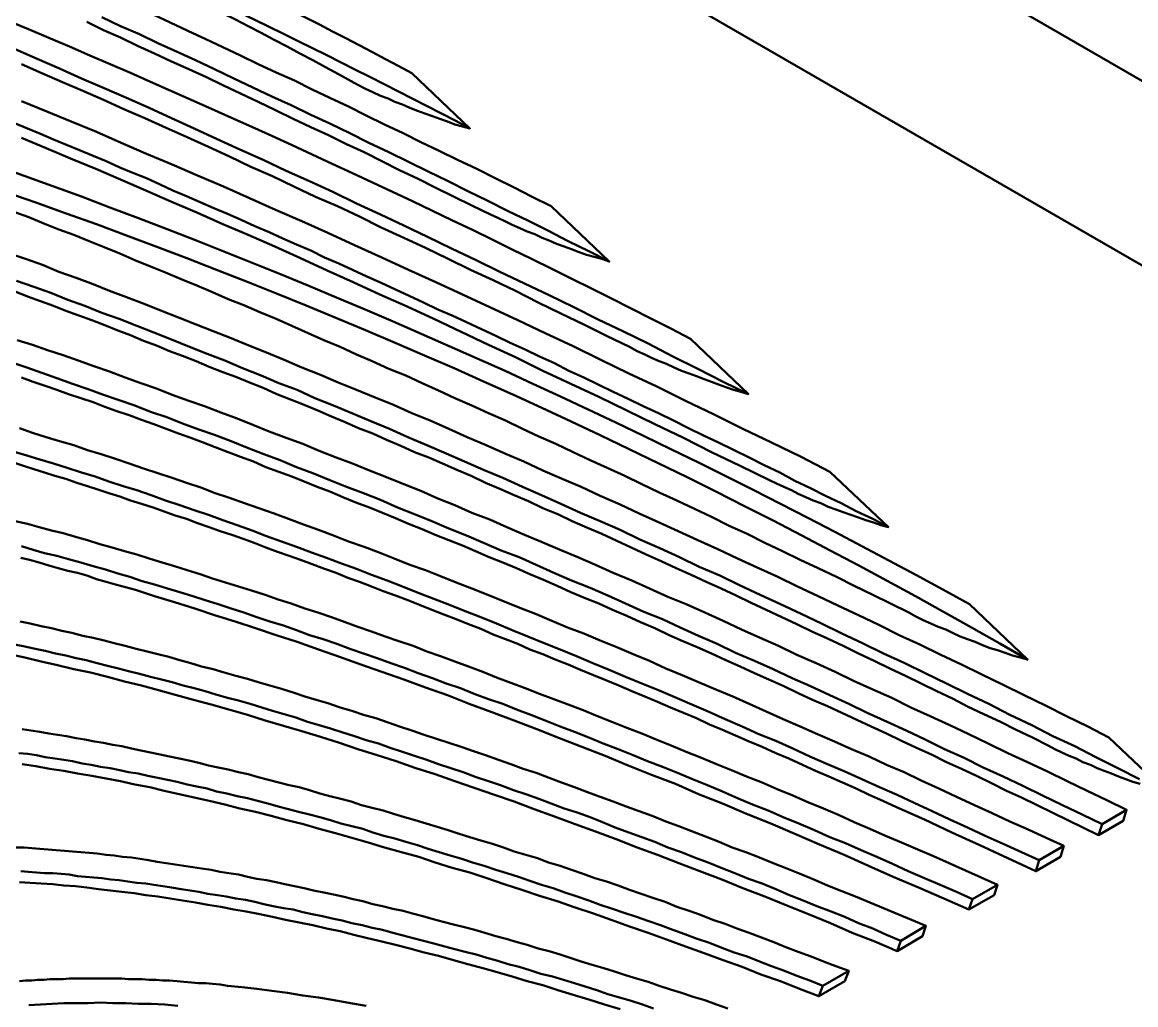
# Model space of a CAD drawing. Header units: inches. Extents: x 10737 to 13492, y 903 to 4091.
# Drawn here: x 13216.8 to 13314.5, y 3866.9 to 3953.1 of the extents above; entities that cross this region are included whole.
import ezdxf

# ---------------------------------------------------------------- set-up
doc = ezdxf.new("R2010")
doc.units = ezdxf.units.IN
doc.header["$MEASUREMENT"] = 0
doc.layers.add('PDF5_Geometry', color=7, linetype='Continuous')

# ---------------------------------------------------------------- blocks, each defined once
blk = doc.blocks.new('Base Mobio')
at = {"layer": 'PDF5_Geometry', "lineweight": 50}
for points in [[(13442.976, 3874.083), (13217.232, 4004.405)], [(13218.43, 3987.524), (13428.969, 3866.002)], [(13228.307, 3953.761), (13229.804, 3953.043), (13231.36, 3952.324), (13232.917, 3951.606), (13234.413, 3950.888), (13235.97, 3950.169), (13237.526, 3949.391), (13239.083, 3948.673), (13240.699, 3947.954), (13242.255, 3947.176), (13243.812, 3946.458), (13245.428, 3945.68), (13246.984, 3944.901), (13248.601, 3944.123), (13250.217, 3943.345), (13251.774, 3942.567), (13253.39, 3941.789), (13255.006, 3941.01), (13256.682, 3940.232), (13258.299, 3939.394), (13259.915, 3938.616), (13261.531, 3937.778), (13263.207, 3936.94), (13268.296, 3932.091), (13267.637, 3932.33), (13266.979, 3932.51), (13266.32, 3932.689), (13265.662, 3932.929), (13265.003, 3933.168), (13264.345, 3933.408), (13263.686, 3933.647), (13263.028, 3933.946), (13262.429, 3934.186), (13261.771, 3934.485), (13261.112, 3934.725), (13260.454, 3935.024), (13259.795, 3935.323), (13259.137, 3935.623), (13258.538, 3935.922), (13257.88, 3936.221), (13256.263, 3936.999), (13254.707, 3937.778), (13253.091, 3938.556), (13251.534, 3939.334), (13249.918, 3940.112), (13248.361, 3940.891), (13246.805, 3941.669), (13245.248, 3942.387), (13243.692, 3943.165), (13242.136, 3943.884), (13240.579, 3944.602), (13239.023, 3945.38), (13237.526, 3946.099), (13235.97, 3946.817), (13234.473, 3947.535), (13232.977, 3948.254), (13231.42, 3948.972), (13229.923, 3949.631), (13228.427, 3950.349), (13226.93, 3951.007), (13225.434, 3951.726), (13223.937, 3952.384), (13222.5, 3953.103)], [(13223.817, 3953.522), (13225.434, 3952.743), (13227.11, 3952.025), (13228.726, 3951.247), (13230.402, 3950.469), (13232.019, 3949.75), (13233.695, 3948.972), (13235.371, 3948.134), (13237.047, 3947.356), (13238.723, 3946.578), (13240.4, 3945.799), (13242.136, 3944.961), (13243.812, 3944.183), (13245.548, 3943.345), (13247.224, 3942.507), (13248.96, 3941.669), (13250.696, 3940.831), (13252.432, 3939.993), (13254.168, 3939.155), (13255.904, 3938.257), (13257.64, 3937.419), (13259.436, 3936.521), (13261.172, 3935.682), (13262.968, 3934.785), (13264.704, 3933.887), (13266.5, 3932.989), (13268.296, 3932.091)], [(13216.215, 3950.708), (13218.13, 3949.87), (13220.106, 3949.032), (13222.022, 3948.134), (13223.997, 3947.296), (13225.973, 3946.458), (13227.948, 3945.56), (13229.923, 3944.662), (13231.899, 3943.764), (13233.874, 3942.866), (13235.91, 3941.908), (13237.945, 3941.01), (13239.98, 3940.052), (13242.016, 3939.155), (13244.051, 3938.197), (13246.146, 3937.179), (13248.242, 3936.221), (13250.277, 3935.263), (13252.372, 3934.246), (13254.467, 3933.228), (13256.622, 3932.21), (13258.718, 3931.193), (13260.873, 3930.175), (13263.028, 3929.157), (13265.183, 3928.08), (13267.338, 3927.002), (13269.493, 3925.985), (13271.708, 3924.907), (13273.863, 3923.77), (13276.078, 3922.692), (13278.293, 3921.555), (13280.508, 3920.477)], [(13216.754, 3946.159), (13218.969, 3945.261), (13221.124, 3944.363), (13223.339, 3943.465), (13225.494, 3942.507), (13227.709, 3941.549), (13229.983, 3940.591), (13232.198, 3939.633), (13234.473, 3938.676), (13236.748, 3937.658), (13239.023, 3936.64), (13241.357, 3935.623), (13243.632, 3934.605), (13245.967, 3933.527), (13248.361, 3932.45), (13250.696, 3931.372), (13253.091, 3930.295), (13255.425, 3929.217), (13257.82, 3928.08), (13260.274, 3926.942), (13262.669, 3925.805), (13265.123, 3924.668), (13267.577, 3923.47), (13270.032, 3922.273), (13272.486, 3921.136), (13275, 3919.879), (13277.515, 3918.681), (13280.029, 3917.424), (13282.543, 3916.227), (13285.117, 3914.97), (13287.632, 3913.653), (13292.78, 3908.804), (13292.121, 3908.984), (13291.463, 3909.223), (13290.804, 3909.403), (13290.146, 3909.642), (13289.487, 3909.881), (13288.829, 3910.121), (13288.17, 3910.36), (13287.512, 3910.6), (13286.853, 3910.899), (13286.195, 3911.139), (13285.536, 3911.438), (13284.878, 3911.737), (13284.279, 3912.037), (13283.621, 3912.336), (13282.962, 3912.635), (13282.364, 3912.934), (13279.789, 3914.192), (13277.275, 3915.389), (13274.821, 3916.646), (13272.307, 3917.843), (13269.852, 3919.041), (13267.398, 3920.238), (13264.943, 3921.375), (13262.489, 3922.513), (13260.095, 3923.71), (13257.7, 3924.787), (13255.305, 3925.925), (13252.911, 3927.062), (13250.576, 3928.14), (13248.182, 3929.217), (13245.847, 3930.295), (13243.572, 3931.312), (13241.238, 3932.39), (13238.963, 3933.408), (13236.628, 3934.425), (13234.413, 3935.383), (13232.138, 3936.401), (13229.864, 3937.359), (13227.649, 3938.316), (13225.434, 3939.274), (13223.279, 3940.232), (13221.064, 3941.13), (13218.909, 3942.028), (13216.754, 3942.926)], [(13216.095, 3944.243), (13217.292, 3943.764), (13218.43, 3943.285), (13219.567, 3942.806), (13220.705, 3942.327), (13221.842, 3941.848), (13223.039, 3941.369), (13224.177, 3940.891), (13225.374, 3940.352), (13226.511, 3939.873), (13227.709, 3939.394), (13228.906, 3938.855), (13230.043, 3938.316), (13231.24, 3937.838), (13232.438, 3937.299), (13233.635, 3936.76), (13234.832, 3936.281), (13236.03, 3935.742), (13237.227, 3935.204), (13238.484, 3934.665), (13239.681, 3934.126), (13240.878, 3933.587), (13242.136, 3933.049), (13243.333, 3932.45), (13244.59, 3931.911), (13245.787, 3931.372), (13247.044, 3930.774), (13248.301, 3930.235), (13249.559, 3929.636), (13250.756, 3929.098), (13252.013, 3928.499), (13253.27, 3927.9), (13254.527, 3927.362), (13255.784, 3926.763), (13257.101, 3926.164), (13258.358, 3925.566), (13259.616, 3924.967), (13260.933, 3924.368), (13262.19, 3923.77), (13263.507, 3923.171), (13264.764, 3922.513), (13266.081, 3921.914), (13267.338, 3921.315), (13268.655, 3920.657), (13269.972, 3920.058), (13271.289, 3919.4), (13272.606, 3918.801), (13273.923, 3918.143), (13275.24, 3917.484), (13276.557, 3916.826), (13277.874, 3916.227), (13279.251, 3915.568), (13280.568, 3914.91), (13281.885, 3914.251), (13283.262, 3913.593), (13284.579, 3912.875), (13285.955, 3912.216), (13287.272, 3911.558), (13288.649, 3910.899), (13290.026, 3910.181), (13291.403, 3909.522), (13292.78, 3908.804)], [(13215.676, 3932.809), (13217.113, 3932.33), (13218.609, 3931.791), (13220.046, 3931.193), (13221.543, 3930.654), (13223.039, 3930.115), (13224.476, 3929.517), (13225.973, 3928.978), (13227.529, 3928.379), (13229.026, 3927.781), (13230.522, 3927.182), (13232.079, 3926.583), (13233.575, 3925.985), (13235.132, 3925.386), (13236.688, 3924.728), (13238.244, 3924.129), (13239.801, 3923.47), (13241.357, 3922.812), (13242.974, 3922.153), (13244.53, 3921.495), (13246.146, 3920.836), (13247.763, 3920.178), (13249.379, 3919.519), (13250.995, 3918.801), (13252.612, 3918.143), (13254.228, 3917.424), (13255.844, 3916.706), (13257.52, 3915.988), (13259.137, 3915.269), (13260.813, 3914.551), (13262.489, 3913.773), (13264.165, 3913.054), (13265.841, 3912.336), (13267.518, 3911.558), (13269.254, 3910.779), (13270.93, 3910.001), (13272.666, 3909.223), (13274.342, 3908.445), (13276.078, 3907.667), (13277.814, 3906.888), (13279.55, 3906.05), (13281.286, 3905.272), (13283.082, 3904.434), (13284.818, 3903.596), (13286.614, 3902.758), (13288.35, 3901.92), (13290.146, 3901.082), (13291.942, 3900.243), (13293.738, 3899.346), (13295.534, 3898.507), (13297.389, 3897.61), (13299.185, 3896.771), (13300.981, 3895.873), (13302.837, 3894.976), (13304.693, 3894.078), (13306.548, 3893.18), (13308.404, 3892.222), (13310.26, 3891.324), (13312.116, 3890.366), (13316.905, 3885.816)], [(13314.869, 3886.295), (13314.211, 3886.475), (13313.612, 3886.714), (13312.954, 3886.954), (13312.355, 3887.193), (13311.697, 3887.433), (13311.098, 3887.672), (13310.499, 3887.972), (13309.841, 3888.211), (13309.242, 3888.51), (13308.644, 3888.75), (13307.985, 3889.049), (13307.386, 3889.348), (13306.788, 3889.648), (13305.411, 3890.366), (13303.974, 3891.025), (13302.597, 3891.743), (13301.161, 3892.401), (13299.784, 3893.06), (13298.407, 3893.778), (13297.03, 3894.437), (13295.653, 3895.095), (13294.276, 3895.754), (13292.9, 3896.412), (13291.523, 3897.071), (13290.146, 3897.729), (13288.829, 3898.388), (13287.452, 3899.046), (13286.075, 3899.645), (13284.758, 3900.303), (13283.441, 3900.902), (13282.064, 3901.56), (13280.747, 3902.159), (13279.43, 3902.818), (13278.113, 3903.416), (13276.796, 3904.015), (13275.479, 3904.614), (13274.162, 3905.212), (13272.845, 3905.811), (13271.528, 3906.409), (13270.211, 3907.008), (13268.954, 3907.607), (13267.637, 3908.205), (13266.38, 3908.744), (13265.063, 3909.343), (13263.806, 3909.941), (13262.489, 3910.48), (13261.232, 3911.079), (13259.975, 3911.617), (13258.718, 3912.156), (13257.461, 3912.695), (13256.203, 3913.294), (13254.946, 3913.832), (13253.689, 3914.371), (13252.492, 3914.91), (13251.235, 3915.389), (13250.038, 3915.928), (13248.78, 3916.466), (13247.583, 3917.005), (13246.326, 3917.484), (13245.129, 3918.023), (13243.931, 3918.502), (13242.734, 3919.041), (13241.537, 3919.519), (13240.34, 3919.998), (13239.142, 3920.477), (13237.945, 3921.016), (13236.748, 3921.495), (13235.551, 3921.974), (13234.413, 3922.393), (13233.216, 3922.872), (13232.079, 3923.351), (13230.881, 3923.83), (13229.744, 3924.249), (13228.606, 3924.728), (13227.469, 3925.147), (13226.332, 3925.625), (13225.194, 3926.045), (13224.057, 3926.523), (13222.919, 3926.942), (13221.782, 3927.362), (13220.645, 3927.781), (13219.567, 3928.2), (13218.43, 3928.619), (13217.292, 3929.038), (13216.215, 3929.457)], [(13216.335, 3930.415), (13217.831, 3929.876), (13219.328, 3929.337), (13220.824, 3928.738), (13222.321, 3928.2), (13223.817, 3927.601), (13225.314, 3927.062), (13226.87, 3926.464), (13228.367, 3925.865), (13229.923, 3925.266), (13231.48, 3924.608), (13233.036, 3924.009), (13234.593, 3923.411), (13236.149, 3922.752), (13237.766, 3922.094), (13239.322, 3921.435), (13240.938, 3920.836), (13242.495, 3920.118), (13244.111, 3919.46), (13245.727, 3918.801), (13247.404, 3918.083), (13249.02, 3917.424), (13250.636, 3916.706), (13252.312, 3915.988), (13253.988, 3915.269), (13255.605, 3914.551), (13257.281, 3913.832), (13258.957, 3913.114), (13260.693, 3912.336), (13262.369, 3911.617), (13264.045, 3910.839), (13265.782, 3910.061), (13267.518, 3909.343), (13269.254, 3908.564), (13270.99, 3907.726), (13272.726, 3906.948), (13274.462, 3906.17), (13276.198, 3905.332), (13277.994, 3904.554), (13279.73, 3903.716), (13281.526, 3902.877), (13283.321, 3902.039), (13285.117, 3901.201), (13286.913, 3900.363), (13288.709, 3899.465), (13290.505, 3898.627), (13292.361, 3897.729), (13294.217, 3896.891), (13296.012, 3895.993), (13297.868, 3895.095), (13299.724, 3894.197), (13301.58, 3893.299), (13303.435, 3892.342), (13305.351, 3891.444), (13307.207, 3890.486), (13309.122, 3889.588), (13310.978, 3888.63), (13312.894, 3887.672), (13314.809, 3886.714)], [(13313.672, 3884.021), (13311.936, 3884.859), (13310.2, 3885.697), (13308.464, 3886.535), (13306.728, 3887.373), (13304.992, 3888.211), (13303.256, 3888.989), (13301.52, 3889.827), (13299.844, 3890.665), (13298.167, 3891.444), (13296.431, 3892.222), (13294.755, 3893), (13293.079, 3893.838), (13291.403, 3894.556), (13289.727, 3895.335), (13288.11, 3896.113), (13286.434, 3896.891), (13284.758, 3897.61), (13283.142, 3898.388), (13281.526, 3899.106), (13279.909, 3899.824), (13278.293, 3900.603), (13276.677, 3901.321), (13275.06, 3902.039), (13273.444, 3902.698), (13271.828, 3903.416), (13270.271, 3904.135), (13268.655, 3904.793), (13267.099, 3905.511), (13265.542, 3906.17), (13263.986, 3906.828), (13262.429, 3907.487), (13260.873, 3908.145), (13259.316, 3908.804), (13257.82, 3909.462), (13256.263, 3910.061), (13254.767, 3910.72), (13253.27, 3911.318), (13251.774, 3911.977), (13250.277, 3912.575), (13248.78, 3913.174), (13247.284, 3913.773), (13245.787, 3914.371), (13244.351, 3914.91), (13242.854, 3915.509), (13241.417, 3916.107), (13239.98, 3916.646), (13238.484, 3917.185), (13237.047, 3917.783), (13235.67, 3918.322), (13234.234, 3918.861), (13232.797, 3919.4), (13231.42, 3919.879), (13229.983, 3920.417), (13228.606, 3920.956), (13227.23, 3921.435), (13225.853, 3921.914), (13224.476, 3922.453), (13223.099, 3922.932), (13221.722, 3923.411), (13220.405, 3923.889), (13219.028, 3924.308), (13217.711, 3924.787), (13216.394, 3925.206)], [(13215.915, 3923.231), (13217.232, 3922.812), (13218.549, 3922.333), (13219.866, 3921.854), (13221.243, 3921.375), (13222.62, 3920.896), (13223.937, 3920.417), (13225.314, 3919.938), (13226.691, 3919.46), (13228.068, 3918.921), (13229.504, 3918.442), (13230.881, 3917.903), (13232.318, 3917.364), (13233.695, 3916.885), (13235.132, 3916.347), (13236.568, 3915.748), (13238.005, 3915.209), (13239.442, 3914.671), (13240.878, 3914.072), (13242.315, 3913.533), (13243.812, 3912.934), (13245.248, 3912.336), (13246.745, 3911.797), (13248.242, 3911.198), (13249.738, 3910.54), (13251.235, 3909.941), (13252.731, 3909.343), (13254.228, 3908.684), (13255.784, 3908.086), (13257.281, 3907.427), (13258.837, 3906.769), (13260.394, 3906.17), (13261.89, 3905.511), (13263.447, 3904.793), (13265.003, 3904.135), (13266.62, 3903.476), (13268.176, 3902.818), (13269.732, 3902.099), (13271.349, 3901.381), (13272.965, 3900.722), (13274.522, 3900.004), (13276.138, 3899.286), (13277.754, 3898.567), (13279.37, 3897.789), (13281.047, 3897.071), (13282.663, 3896.352), (13284.339, 3895.574), (13285.955, 3894.856), (13287.632, 3894.078), (13289.308, 3893.299), (13290.924, 3892.521), (13292.66, 3891.743), (13294.336, 3890.965), (13296.012, 3890.186), (13297.689, 3889.348), (13299.425, 3888.57), (13301.101, 3887.732), (13302.837, 3886.954), (13304.573, 3886.116), (13306.309, 3885.278), (13308.045, 3884.44), (13309.781, 3883.602), (13311.517, 3882.763)], [(13311.218, 3881.806), (13309.841, 3882.464), (13308.524, 3883.123), (13307.147, 3883.781), (13305.83, 3884.44), (13304.453, 3885.098), (13303.136, 3885.697), (13301.819, 3886.355), (13300.502, 3887.014), (13299.185, 3887.612), (13297.868, 3888.211), (13296.551, 3888.869), (13295.234, 3889.468), (13293.917, 3890.067), (13292.6, 3890.725), (13291.283, 3891.324), (13290.026, 3891.923), (13288.709, 3892.521), (13287.452, 3893.12), (13286.135, 3893.659), (13284.878, 3894.257), (13283.621, 3894.856), (13282.304, 3895.454), (13281.047, 3895.993), (13279.789, 3896.592), (13278.532, 3897.131), (13277.275, 3897.729), (13276.018, 3898.268), (13274.761, 3898.807), (13273.564, 3899.346), (13272.307, 3899.944), (13271.049, 3900.483), (13269.852, 3901.022), (13268.595, 3901.56), (13267.398, 3902.099), (13266.201, 3902.578), (13264.943, 3903.117), (13263.746, 3903.656), (13262.549, 3904.194), (13261.352, 3904.673), (13260.154, 3905.212), (13258.957, 3905.691), (13257.76, 3906.17), (13256.563, 3906.709), (13255.425, 3907.188), (13254.228, 3907.667), (13253.031, 3908.145), (13251.893, 3908.624), (13250.696, 3909.103), (13249.559, 3909.582), (13248.421, 3910.061), (13247.284, 3910.54), (13246.087, 3910.959), (13244.949, 3911.438), (13243.812, 3911.917), (13242.674, 3912.336), (13241.537, 3912.815), (13240.459, 3913.234), (13239.322, 3913.653), (13238.185, 3914.072), (13237.107, 3914.551), (13235.97, 3914.97), (13234.892, 3915.389), (13233.755, 3915.808), (13232.677, 3916.227), (13231.6, 3916.646), (13230.522, 3917.005), (13229.445, 3917.424), (13228.367, 3917.843), (13227.29, 3918.202), (13226.212, 3918.621), (13225.134, 3918.981), (13224.057, 3919.34), (13223.039, 3919.759), (13221.962, 3920.118), (13220.884, 3920.477), (13219.866, 3920.836), (13218.849, 3921.196), (13217.771, 3921.555), (13216.754, 3921.914)], [(13308.165, 3880.848), (13306.608, 3881.566), (13305.052, 3882.285), (13303.435, 3883.003), (13301.879, 3883.721), (13300.323, 3884.44), (13298.766, 3885.158), (13297.21, 3885.876), (13295.653, 3886.595), (13294.157, 3887.313), (13292.6, 3887.972), (13291.104, 3888.69), (13289.547, 3889.348), (13288.051, 3890.007), (13286.554, 3890.665), (13285.057, 3891.324), (13283.561, 3891.982), (13282.064, 3892.641), (13280.568, 3893.299), (13279.131, 3893.958), (13277.634, 3894.556), (13276.138, 3895.215), (13274.701, 3895.814), (13273.264, 3896.412), (13271.828, 3897.071), (13270.391, 3897.669), (13268.954, 3898.268), (13267.518, 3898.867), (13266.081, 3899.465), (13264.644, 3900.004), (13263.267, 3900.603), (13261.831, 3901.201), (13260.454, 3901.74), (13259.077, 3902.279), (13257.64, 3902.877), (13256.263, 3903.416), (13254.886, 3903.955), (13253.51, 3904.494), (13252.193, 3905.033), (13250.816, 3905.511), (13249.439, 3906.05), (13248.122, 3906.589), (13246.805, 3907.068), (13245.428, 3907.547), (13244.111, 3908.086), (13242.794, 3908.564), (13241.477, 3909.043), (13240.16, 3909.522), (13238.903, 3910.001), (13237.586, 3910.48), (13236.329, 3910.899), (13235.012, 3911.378), (13233.755, 3911.797), (13232.498, 3912.276), (13231.24, 3912.695), (13229.983, 3913.114), (13228.726, 3913.533), (13227.469, 3913.952), (13226.212, 3914.371), (13225.015, 3914.79), (13223.758, 3915.209), (13222.56, 3915.568), (13221.363, 3915.988), (13220.106, 3916.347), (13218.909, 3916.706), (13217.711, 3917.065), (13216.574, 3917.484)], [(13216.035, 3915.449), (13217.232, 3915.09), (13218.37, 3914.73), (13219.567, 3914.371), (13220.764, 3914.012), (13222.022, 3913.593), (13223.219, 3913.234), (13224.416, 3912.815), (13225.673, 3912.396), (13226.87, 3912.037), (13228.128, 3911.617), (13229.385, 3911.139), (13230.642, 3910.72), (13231.899, 3910.301), (13233.156, 3909.881), (13234.413, 3909.403), (13235.67, 3908.984), (13236.987, 3908.505), (13238.244, 3908.026), (13239.561, 3907.547), (13240.878, 3907.068), (13242.195, 3906.589), (13243.512, 3906.11), (13244.829, 3905.631), (13246.146, 3905.152), (13247.463, 3904.614), (13248.84, 3904.135), (13250.157, 3903.596), (13251.534, 3903.057), (13252.911, 3902.518), (13254.288, 3901.98), (13255.665, 3901.441), (13257.041, 3900.902), (13258.418, 3900.363), (13259.795, 3899.765), (13261.172, 3899.226), (13262.609, 3898.627), (13263.986, 3898.088), (13265.422, 3897.49), (13266.859, 3896.891), (13268.296, 3896.293), (13269.732, 3895.694), (13271.169, 3895.095), (13272.606, 3894.497), (13274.043, 3893.898), (13275.539, 3893.24), (13276.976, 3892.641), (13278.473, 3891.982), (13279.969, 3891.324), (13281.406, 3890.665), (13282.902, 3890.067), (13284.399, 3889.408), (13285.896, 3888.69), (13287.452, 3888.031), (13288.949, 3887.373), (13290.445, 3886.714), (13292.002, 3885.996), (13293.558, 3885.338), (13295.055, 3884.619), (13296.611, 3883.901), (13298.167, 3883.182), (13299.724, 3882.464), (13301.28, 3881.746), (13302.837, 3881.027), (13304.453, 3880.309), (13306.01, 3879.591)], [(13305.71, 3878.633), (13303.256, 3879.77), (13300.801, 3880.908), (13298.347, 3882.045), (13295.953, 3883.182), (13293.498, 3884.26), (13292.301, 3884.799), (13291.104, 3885.338), (13289.966, 3885.876), (13288.769, 3886.415), (13287.572, 3886.954), (13286.374, 3887.433), (13285.237, 3887.972), (13284.04, 3888.51), (13282.902, 3888.989), (13281.705, 3889.528), (13280.568, 3890.007), (13279.37, 3890.546), (13278.233, 3891.025), (13277.096, 3891.503), (13275.958, 3892.042), (13274.821, 3892.521), (13273.683, 3893), (13272.546, 3893.479), (13271.409, 3893.958), (13270.271, 3894.437), (13269.134, 3894.916), (13267.996, 3895.395), (13266.919, 3895.814), (13265.782, 3896.293), (13264.704, 3896.771), (13263.567, 3897.19), (13262.489, 3897.669), (13261.352, 3898.088), (13260.274, 3898.567), (13259.197, 3898.986), (13258.119, 3899.405), (13257.041, 3899.884), (13255.964, 3900.303), (13254.886, 3900.722), (13253.809, 3901.141), (13252.731, 3901.56), (13251.654, 3901.98), (13250.636, 3902.399), (13249.559, 3902.818), (13248.481, 3903.177), (13247.463, 3903.596), (13246.386, 3904.015), (13245.368, 3904.374), (13244.351, 3904.793), (13243.333, 3905.152), (13242.255, 3905.571), (13241.238, 3905.93), (13240.22, 3906.29), (13239.202, 3906.649), (13238.185, 3907.008), (13237.167, 3907.427), (13236.209, 3907.786), (13235.191, 3908.145), (13234.174, 3908.445), (13233.216, 3908.804), (13232.198, 3909.163), (13231.24, 3909.522), (13230.223, 3909.822), (13229.265, 3910.181), (13228.307, 3910.54), (13227.29, 3910.839), (13226.332, 3911.139), (13225.374, 3911.498), (13224.416, 3911.797), (13223.458, 3912.096), (13222.56, 3912.396), (13221.602, 3912.695), (13220.645, 3913.054), (13219.687, 3913.294), (13218.789, 3913.593), (13217.831, 3913.892), (13216.933, 3914.192), (13215.975, 3914.491)], [(13216.215, 3909.343), (13217.292, 3909.103), (13218.31, 3908.804), (13219.388, 3908.505), (13220.405, 3908.265), (13221.483, 3907.966), (13222.56, 3907.667), (13223.638, 3907.307), (13224.715, 3907.008), (13225.793, 3906.709), (13226.87, 3906.409), (13227.948, 3906.05), (13229.085, 3905.691), (13230.163, 3905.392), (13231.3, 3905.033), (13232.438, 3904.673), (13233.515, 3904.314), (13234.653, 3903.955), (13235.79, 3903.596), (13236.927, 3903.237), (13238.125, 3902.877), (13239.262, 3902.458), (13240.4, 3902.099), (13241.597, 3901.68), (13242.734, 3901.321), (13243.931, 3900.902), (13245.129, 3900.483), (13246.266, 3900.064), (13247.463, 3899.645), (13248.661, 3899.226), (13249.858, 3898.807), (13251.115, 3898.388), (13252.312, 3897.909), (13253.51, 3897.49), (13254.767, 3897.011), (13255.964, 3896.592), (13257.221, 3896.113), (13258.418, 3895.634), (13259.675, 3895.155), (13260.933, 3894.676), (13262.19, 3894.197), (13263.447, 3893.718), (13264.704, 3893.24), (13266.021, 3892.761), (13267.278, 3892.222), (13268.535, 3891.743), (13269.852, 3891.204), (13271.169, 3890.725), (13272.426, 3890.186), (13273.743, 3889.648), (13275.06, 3889.109), (13276.377, 3888.57), (13277.694, 3888.031), (13279.011, 3887.493), (13280.328, 3886.954), (13281.705, 3886.415), (13283.022, 3885.816), (13284.399, 3885.278), (13285.716, 3884.679), (13287.093, 3884.14), (13288.47, 3883.542), (13289.787, 3882.943), (13291.163, 3882.344), (13292.54, 3881.746), (13293.917, 3881.147), (13295.354, 3880.549), (13296.731, 3879.95), (13298.108, 3879.351), (13299.544, 3878.693), (13300.921, 3878.094), (13302.358, 3877.436), (13302.059, 3876.538), (13299.844, 3875.281), (13297.629, 3876.238), (13295.414, 3877.196), (13293.199, 3878.154), (13291.044, 3879.112), (13288.889, 3880.07), (13286.734, 3880.968), (13284.579, 3881.925), (13282.483, 3882.823), (13280.328, 3883.661), (13278.233, 3884.559), (13276.138, 3885.397), (13274.102, 3886.295), (13272.007, 3887.074), (13269.972, 3887.912), (13267.937, 3888.75), (13265.901, 3889.528), (13263.926, 3890.306), (13261.95, 3891.084), (13259.975, 3891.863), (13257.999, 3892.581), (13256.024, 3893.299), (13254.108, 3894.078), (13252.193, 3894.736), (13250.277, 3895.454), (13248.361, 3896.113), (13246.506, 3896.771), (13244.65, 3897.43), (13242.794, 3898.088), (13240.938, 3898.747), (13239.083, 3899.346), (13237.287, 3899.944), (13235.491, 3900.543), (13233.695, 3901.082), (13231.959, 3901.68), (13230.163, 3902.219), (13228.427, 3902.758), (13226.751, 3903.297), (13225.015, 3903.775), (13224.177, 3904.015), (13223.339, 3904.254), (13222.5, 3904.554), (13221.662, 3904.793), (13220.824, 3904.973), (13219.986, 3905.212), (13219.148, 3905.452), (13218.31, 3905.691), (13217.472, 3905.93), (13216.694, 3906.11)], [(13216.754, 3907.128), (13217.771, 3906.828), (13218.789, 3906.529), (13219.866, 3906.29), (13220.884, 3905.99), (13221.962, 3905.691), (13223.039, 3905.392), (13224.117, 3905.092), (13225.194, 3904.733), (13226.272, 3904.434), (13227.349, 3904.075), (13228.427, 3903.775), (13229.564, 3903.416), (13230.642, 3903.117), (13231.779, 3902.758), (13232.857, 3902.399), (13233.994, 3902.039), (13235.132, 3901.68), (13236.269, 3901.321), (13237.406, 3900.902), (13238.544, 3900.543), (13239.741, 3900.184), (13240.878, 3899.765), (13242.016, 3899.346), (13243.213, 3898.986), (13244.41, 3898.567), (13245.548, 3898.148), (13246.745, 3897.729), (13247.942, 3897.31), (13249.14, 3896.891), (13250.337, 3896.472), (13251.534, 3895.993), (13252.791, 3895.574), (13253.988, 3895.095), (13255.246, 3894.676), (13256.443, 3894.197), (13257.7, 3893.718), (13258.957, 3893.299), (13260.154, 3892.82), (13261.412, 3892.342), (13262.669, 3891.863), (13263.986, 3891.324), (13265.243, 3890.845), (13266.5, 3890.366), (13267.757, 3889.827), (13269.074, 3889.348), (13270.391, 3888.81), (13271.648, 3888.271), (13272.965, 3887.792), (13274.282, 3887.253), (13275.599, 3886.714), (13276.916, 3886.176), (13278.233, 3885.637), (13279.55, 3885.038), (13280.867, 3884.499), (13282.244, 3883.961), (13283.561, 3883.362), (13284.938, 3882.823), (13286.315, 3882.225), (13287.632, 3881.626), (13289.008, 3881.087), (13290.385, 3880.489), (13291.762, 3879.89), (13293.139, 3879.291), (13294.516, 3878.633), (13295.953, 3878.034), (13297.329, 3877.436), (13298.766, 3876.837), (13300.143, 3876.179)], [(13293.558, 3871.629), (13295.773, 3872.946), (13296.072, 3873.844), (13294.815, 3874.383), (13293.618, 3874.862), (13292.361, 3875.4), (13291.163, 3875.879), (13289.906, 3876.418), (13288.709, 3876.897), (13287.452, 3877.376), (13286.255, 3877.915), (13285.057, 3878.393), (13283.86, 3878.872), (13282.663, 3879.351), (13281.466, 3879.83), (13280.268, 3880.309), (13279.071, 3880.728), (13277.934, 3881.207), (13276.736, 3881.686), (13275.599, 3882.105), (13274.402, 3882.584), (13273.264, 3883.003), (13272.067, 3883.482), (13270.93, 3883.901), (13269.792, 3884.32), (13268.655, 3884.739), (13267.518, 3885.158), (13266.38, 3885.577), (13265.243, 3885.996), (13264.105, 3886.415), (13263.028, 3886.834), (13261.89, 3887.253), (13260.753, 3887.612), (13259.675, 3888.031), (13258.598, 3888.391), (13257.461, 3888.81), (13256.383, 3889.169), (13255.305, 3889.528), (13254.228, 3889.887), (13253.15, 3890.246), (13252.073, 3890.606), (13250.995, 3890.965), (13249.918, 3891.324), (13248.9, 3891.683), (13247.823, 3892.042), (13246.745, 3892.342), (13245.727, 3892.701), (13244.71, 3893), (13243.632, 3893.359), (13242.614, 3893.659), (13241.597, 3893.958), (13240.579, 3894.317), (13239.561, 3894.616), (13238.544, 3894.916), (13237.526, 3895.215), (13236.568, 3895.514), (13235.551, 3895.754), (13234.533, 3896.053), (13233.575, 3896.352), (13232.557, 3896.592), (13231.6, 3896.891), (13230.642, 3897.131), (13229.684, 3897.43), (13228.726, 3897.669), (13227.768, 3897.909), (13226.811, 3898.148), (13225.853, 3898.388), (13224.895, 3898.627), (13223.997, 3898.867), (13223.039, 3899.106), (13222.141, 3899.286), (13221.183, 3899.525), (13220.286, 3899.705), (13219.388, 3899.944), (13218.49, 3900.124), (13217.532, 3900.363), (13216.634, 3900.543)], [(13216.155, 3898.507), (13217.053, 3898.328), (13217.951, 3898.148), (13218.849, 3897.969), (13219.747, 3897.729), (13220.645, 3897.55), (13221.543, 3897.31), (13222.441, 3897.131), (13223.398, 3896.891), (13224.296, 3896.652), (13225.254, 3896.412), (13226.152, 3896.173), (13227.11, 3895.933), (13228.068, 3895.694), (13229.026, 3895.454), (13229.983, 3895.215), (13230.941, 3894.916), (13231.899, 3894.676), (13232.857, 3894.437), (13233.815, 3894.137), (13234.832, 3893.838), (13235.79, 3893.599), (13236.808, 3893.299), (13237.825, 3893), (13238.783, 3892.701), (13239.801, 3892.401), (13240.819, 3892.102), (13241.836, 3891.743), (13242.854, 3891.444), (13243.872, 3891.144), (13244.949, 3890.785), (13245.967, 3890.486), (13246.984, 3890.127), (13248.062, 3889.827), (13249.08, 3889.468), (13250.157, 3889.109), (13251.235, 3888.75), (13252.312, 3888.391), (13253.33, 3888.031), (13254.408, 3887.672), (13255.485, 3887.313), (13256.622, 3886.894), (13257.7, 3886.535), (13258.778, 3886.176), (13259.915, 3885.757), (13260.992, 3885.397), (13262.13, 3884.978), (13263.207, 3884.559), (13264.345, 3884.14), (13265.482, 3883.781), (13266.62, 3883.362), (13267.697, 3882.943), (13268.835, 3882.464), (13270.032, 3882.045), (13271.169, 3881.626), (13272.307, 3881.207), (13273.444, 3880.728), (13274.641, 3880.309), (13275.779, 3879.83), (13276.976, 3879.411), (13278.113, 3878.932), (13279.311, 3878.453), (13280.508, 3877.974), (13281.705, 3877.555), (13282.902, 3877.076), (13284.1, 3876.538), (13285.297, 3876.059), (13286.494, 3875.58), (13287.751, 3875.101), (13288.949, 3874.622), (13290.146, 3874.083), (13291.403, 3873.604), (13292.6, 3873.066), (13293.857, 3872.527)], [(13215.676, 3897.669), (13217.053, 3897.37), (13218.49, 3897.011), (13219.926, 3896.712), (13221.363, 3896.352), (13222.8, 3896.053), (13224.296, 3895.694), (13225.793, 3895.275), (13227.29, 3894.916), (13228.786, 3894.497), (13230.343, 3894.078), (13231.839, 3893.659), (13233.396, 3893.24), (13234.952, 3892.82), (13236.568, 3892.342), (13238.125, 3891.863), (13239.741, 3891.384), (13241.357, 3890.905), (13242.974, 3890.426), (13244.65, 3889.887), (13246.266, 3889.348), (13247.942, 3888.81), (13249.618, 3888.271), (13251.354, 3887.672), (13253.031, 3887.133), (13254.767, 3886.535), (13256.443, 3885.936), (13258.239, 3885.338), (13259.975, 3884.739), (13261.711, 3884.08), (13263.507, 3883.422), (13265.303, 3882.763), (13267.099, 3882.105), (13268.894, 3881.446), (13270.75, 3880.728), (13272.546, 3880.07), (13274.402, 3879.351), (13276.258, 3878.633), (13278.173, 3877.915), (13280.029, 3877.136), (13281.945, 3876.418), (13283.86, 3875.64), (13285.776, 3874.862), (13287.691, 3874.083), (13289.607, 3873.245), (13291.583, 3872.467), (13293.558, 3871.629), (13293.857, 3872.527), (13296.072, 3873.844)], [(13216.813, 3891.084), (13217.592, 3890.965), (13218.37, 3890.845), (13219.148, 3890.725), (13219.926, 3890.606), (13220.705, 3890.486), (13221.543, 3890.306), (13222.321, 3890.186), (13223.159, 3890.007), (13223.937, 3889.887), (13224.775, 3889.708), (13225.553, 3889.588), (13226.392, 3889.408), (13227.23, 3889.229), (13228.068, 3889.049), (13228.906, 3888.869), (13229.744, 3888.69), (13230.582, 3888.51), (13231.42, 3888.331), (13232.318, 3888.151), (13233.156, 3887.912), (13233.994, 3887.732), (13234.892, 3887.553), (13235.79, 3887.313), (13236.628, 3887.133), (13237.526, 3886.894), (13238.424, 3886.655), (13239.322, 3886.415), (13240.22, 3886.176), (13241.118, 3885.996), (13242.016, 3885.757), (13242.914, 3885.457), (13243.812, 3885.218), (13244.77, 3884.978), (13245.667, 3884.739), (13246.565, 3884.44), (13247.523, 3884.2), (13248.481, 3883.961), (13249.379, 3883.661), (13250.337, 3883.362), (13251.295, 3883.123), (13252.252, 3882.823), (13253.21, 3882.524), (13254.168, 3882.225), (13255.126, 3881.925), (13256.084, 3881.626), (13257.041, 3881.327), (13258.059, 3881.027), (13259.017, 3880.728), (13259.975, 3880.369), (13260.992, 3880.07), (13262.01, 3879.77), (13262.968, 3879.411), (13263.986, 3879.112), (13265.003, 3878.753), (13266.021, 3878.393), (13267.039, 3878.034), (13268.056, 3877.735), (13269.074, 3877.376), (13270.092, 3877.017), (13271.109, 3876.657), (13272.127, 3876.298), (13273.205, 3875.939), (13274.222, 3875.52), (13275.3, 3875.161), (13276.317, 3874.802), (13277.395, 3874.383), (13278.473, 3874.023), (13279.49, 3873.604), (13280.568, 3873.245), (13281.645, 3872.826), (13282.723, 3872.407), (13283.8, 3871.988), (13284.878, 3871.569), (13286.015, 3871.15), (13287.093, 3870.731), (13288.17, 3870.312), (13289.308, 3869.893), (13288.949, 3868.995), (13286.674, 3867.678), (13284.998, 3868.336), (13283.321, 3868.995), (13281.585, 3869.594), (13279.969, 3870.252), (13278.293, 3870.851), (13276.617, 3871.449), (13275, 3872.048), (13273.324, 3872.647), (13271.708, 3873.245), (13270.092, 3873.784), (13268.475, 3874.383), (13266.919, 3874.921), (13265.303, 3875.46), (13263.746, 3875.999), (13262.19, 3876.478), (13260.633, 3877.017), (13259.077, 3877.495), (13257.58, 3878.034), (13256.084, 3878.513), (13254.527, 3878.932), (13253.031, 3879.411), (13251.594, 3879.89), (13250.097, 3880.309), (13248.601, 3880.728), (13247.164, 3881.147), (13245.727, 3881.566), (13244.291, 3881.985), (13242.854, 3882.344), (13241.477, 3882.763), (13240.04, 3883.123), (13238.664, 3883.482), (13237.287, 3883.841), (13235.91, 3884.14), (13234.593, 3884.499), (13233.216, 3884.799), (13231.899, 3885.098), (13230.582, 3885.397), (13229.265, 3885.697), (13228.008, 3885.996), (13226.691, 3886.236), (13225.434, 3886.535), (13224.177, 3886.774), (13222.919, 3887.014), (13221.662, 3887.193), (13220.465, 3887.433), (13219.208, 3887.612), (13218.011, 3887.852), (13216.813, 3888.031)], [(13216.514, 3888.989), (13217.292, 3888.929), (13218.071, 3888.81), (13218.849, 3888.63), (13219.687, 3888.51), (13220.465, 3888.391), (13221.243, 3888.271), (13222.081, 3888.091), (13222.86, 3887.972), (13223.698, 3887.792), (13224.536, 3887.672), (13225.374, 3887.493), (13226.152, 3887.313), (13226.99, 3887.193), (13227.828, 3887.014), (13228.726, 3886.834), (13229.564, 3886.655), (13230.402, 3886.475), (13231.3, 3886.236), (13232.138, 3886.056), (13233.036, 3885.876), (13233.874, 3885.637), (13234.772, 3885.457), (13235.67, 3885.218), (13236.568, 3885.038), (13237.466, 3884.799), (13238.364, 3884.559), (13239.262, 3884.32), (13240.16, 3884.08), (13241.058, 3883.841), (13242.016, 3883.602), (13242.914, 3883.362), (13243.872, 3883.123), (13244.77, 3882.823), (13245.727, 3882.584), (13246.685, 3882.344), (13247.583, 3882.045), (13248.541, 3881.746), (13249.499, 3881.506), (13250.457, 3881.207), (13251.474, 3880.908), (13252.432, 3880.608), (13253.39, 3880.309), (13254.348, 3880.01), (13255.365, 3879.71), (13256.323, 3879.411), (13257.341, 3879.112), (13258.358, 3878.753), (13259.316, 3878.453), (13260.334, 3878.154), (13261.352, 3877.795), (13262.369, 3877.436), (13263.387, 3877.136), (13264.405, 3876.777), (13265.482, 3876.418), (13266.5, 3876.059), (13267.518, 3875.7), (13268.595, 3875.34), (13269.613, 3874.981), (13270.69, 3874.622), (13271.768, 3874.263), (13272.786, 3873.904), (13273.863, 3873.485), (13274.941, 3873.125), (13276.018, 3872.706), (13277.096, 3872.347), (13278.173, 3871.928), (13279.251, 3871.509), (13280.388, 3871.15), (13281.466, 3870.731), (13282.543, 3870.312), (13283.681, 3869.893), (13284.758, 3869.474), (13285.896, 3869.055), (13287.033, 3868.576)], [(13278.712, 3866.6), (13277.694, 3866.96), (13276.677, 3867.319), (13275.659, 3867.618), (13274.641, 3867.977), (13273.683, 3868.277), (13272.666, 3868.576), (13271.708, 3868.935), (13270.69, 3869.234), (13269.732, 3869.534), (13268.775, 3869.833), (13267.817, 3870.132), (13266.799, 3870.432), (13265.841, 3870.731), (13264.884, 3871.03), (13263.986, 3871.33), (13263.028, 3871.629), (13262.07, 3871.868), (13261.112, 3872.168), (13260.214, 3872.407), (13259.256, 3872.706), (13258.358, 3872.946), (13257.401, 3873.245), (13256.503, 3873.485), (13255.605, 3873.724), (13254.647, 3873.964), (13253.749, 3874.203), (13252.851, 3874.442), (13251.953, 3874.682), (13251.055, 3874.921), (13250.217, 3875.161), (13249.319, 3875.34), (13248.421, 3875.58), (13247.583, 3875.759), (13246.685, 3875.999), (13245.847, 3876.179), (13244.949, 3876.418), (13244.111, 3876.598), (13243.273, 3876.777), (13242.375, 3876.957), (13241.537, 3877.136), (13240.699, 3877.316), (13239.861, 3877.495), (13239.083, 3877.675), (13238.244, 3877.855), (13237.406, 3877.974), (13236.568, 3878.154), (13235.79, 3878.334), (13234.952, 3878.453), (13234.174, 3878.573), (13233.396, 3878.753), (13232.557, 3878.872), (13231.779, 3878.992), (13231.001, 3879.112), (13230.223, 3879.232), (13229.445, 3879.351), (13228.666, 3879.471), (13227.888, 3879.591), (13227.17, 3879.71), (13226.392, 3879.83), (13225.613, 3879.89), (13224.895, 3880.01), (13224.177, 3880.07), (13223.398, 3880.189), (13222.68, 3880.249), (13221.962, 3880.309), (13221.243, 3880.369), (13220.525, 3880.429), (13219.807, 3880.489), (13219.088, 3880.549), (13218.37, 3880.608), (13217.652, 3880.668), (13216.993, 3880.728), (13216.275, 3880.728)], [(13216.694, 3878.633), (13217.352, 3878.573), (13218.071, 3878.513), (13218.789, 3878.453), (13219.507, 3878.453), (13220.226, 3878.393), (13220.944, 3878.334), (13221.662, 3878.214), (13222.381, 3878.154), (13223.099, 3878.094), (13223.817, 3878.034), (13224.596, 3877.915), (13225.314, 3877.855), (13226.092, 3877.735), (13226.87, 3877.615), (13227.649, 3877.555), (13228.367, 3877.436), (13229.145, 3877.316), (13229.923, 3877.196), (13230.762, 3877.076), (13231.54, 3876.957), (13232.318, 3876.837), (13233.096, 3876.657), (13233.934, 3876.538), (13234.713, 3876.418), (13235.551, 3876.238), (13236.389, 3876.119), (13237.227, 3875.939), (13238.005, 3875.759), (13238.843, 3875.58), (13239.741, 3875.4), (13240.579, 3875.281), (13241.417, 3875.041), (13242.255, 3874.862), (13243.153, 3874.682), (13243.991, 3874.502), (13244.889, 3874.323), (13245.727, 3874.083), (13246.625, 3873.904), (13247.523, 3873.664), (13248.421, 3873.485), (13249.319, 3873.245), (13250.217, 3873.006), (13251.115, 3872.766), (13252.013, 3872.527), (13252.911, 3872.287), (13253.869, 3872.048), (13254.767, 3871.808), (13255.665, 3871.569), (13256.622, 3871.33), (13257.58, 3871.03), (13258.538, 3870.791), (13259.436, 3870.492), (13260.394, 3870.252), (13261.352, 3869.953), (13262.309, 3869.653), (13263.327, 3869.414), (13264.285, 3869.115), (13265.243, 3868.815), (13266.201, 3868.516), (13267.218, 3868.217), (13268.176, 3867.858), (13269.194, 3867.558), (13270.211, 3867.259), (13271.229, 3866.96), (13272.187, 3866.6)], [(13216.574, 3877.675), (13217.532, 3877.615), (13218.49, 3877.555), (13219.507, 3877.495), (13220.465, 3877.376), (13221.483, 3877.316), (13222.5, 3877.196), (13223.518, 3877.076), (13224.536, 3876.957), (13225.553, 3876.837), (13226.631, 3876.717), (13227.649, 3876.538), (13228.726, 3876.418), (13229.804, 3876.238), (13230.881, 3876.059), (13232.019, 3875.879), (13233.096, 3875.7), (13234.234, 3875.52), (13235.371, 3875.281), (13236.449, 3875.101), (13237.646, 3874.862), (13238.783, 3874.622), (13239.921, 3874.383), (13241.118, 3874.143), (13242.315, 3873.904), (13243.512, 3873.604), (13244.71, 3873.365), (13245.907, 3873.066), (13247.104, 3872.766), (13248.361, 3872.467), (13249.559, 3872.168), (13250.816, 3871.868), (13252.073, 3871.509), (13253.33, 3871.21), (13254.647, 3870.851), (13255.904, 3870.492), (13257.221, 3870.132), (13258.478, 3869.773), (13259.795, 3869.414), (13261.112, 3868.995), (13262.489, 3868.636), (13263.806, 3868.217), (13265.123, 3867.798), (13266.5, 3867.379), (13267.877, 3866.96), (13269.254, 3866.541)], [(13299.844, 3875.281), (13300.143, 3876.179), (13302.358, 3877.436)], [(13286.674, 3867.678), (13287.033, 3868.576), (13289.308, 3869.893)], [(13230.462, 3866.84), (13229.325, 3866.96), (13228.128, 3867.019), (13226.99, 3867.019), (13225.913, 3867.079), (13224.775, 3867.079), (13223.698, 3867.139), (13222.62, 3867.079), (13221.543, 3867.079), (13220.465, 3867.079), (13219.447, 3867.019), (13218.43, 3866.96), (13217.412, 3866.9)], [(13216.574, 3868.995), (13217.113, 3869.055), (13217.652, 3869.055), (13218.19, 3869.115), (13218.729, 3869.115), (13219.268, 3869.175), (13219.807, 3869.175), (13220.405, 3869.175), (13220.944, 3869.234), (13221.483, 3869.234), (13222.081, 3869.234), (13222.62, 3869.234), (13223.219, 3869.234), (13223.817, 3869.234), (13224.356, 3869.234), (13224.955, 3869.234), (13225.553, 3869.234), (13226.152, 3869.175), (13226.751, 3869.175), (13227.349, 3869.175), (13227.948, 3869.115), (13228.547, 3869.115), (13229.145, 3869.055), (13229.744, 3869.055), (13230.402, 3868.995), (13231.001, 3868.935), (13231.66, 3868.875), (13232.258, 3868.815), (13232.917, 3868.815), (13233.515, 3868.755), (13234.174, 3868.696), (13234.832, 3868.576), (13236.089, 3868.456), (13237.406, 3868.336), (13238.723, 3868.157), (13240.1, 3867.977), (13241.417, 3867.738), (13242.794, 3867.558), (13244.171, 3867.319), (13245.608, 3867.079), (13246.984, 3866.84)]]:
    blk.add_lwpolyline(points, dxfattribs=at)
for points in [[(13174.071, 3981.358, -0.045454), (13250.995, 3948.613), (13256.084, 3943.764), (13255.425, 3943.944), (13254.767, 3944.123), (13254.108, 3944.363), (13253.45, 3944.602), (13252.791, 3944.842), (13252.133, 3945.081), (13251.474, 3945.32), (13250.816, 3945.56), (13250.157, 3945.859), (13249.499, 3946.099), (13248.9, 3946.398), (13248.242, 3946.637), (13247.583, 3946.937), (13246.925, 3947.236), (13246.266, 3947.595), (13245.667, 3947.895, 0.062862), (13170, 3978.245)], [(13161.141, 3973.875, -0.036723), (13275.419, 3925.326), (13280.508, 3920.477), (13279.849, 3920.657), (13279.191, 3920.836), (13278.532, 3921.076), (13277.874, 3921.315), (13277.275, 3921.555), (13276.617, 3921.794), (13275.958, 3922.034), (13275.3, 3922.273), (13274.641, 3922.513), (13273.983, 3922.812), (13273.324, 3923.111), (13272.666, 3923.351), (13272.007, 3923.65), (13271.409, 3923.949), (13270.75, 3924.249), (13270.092, 3924.608), (13268.056, 3925.566), (13266.081, 3926.583), (13264.045, 3927.541), (13262.07, 3928.499), (13260.095, 3929.517), (13258.119, 3930.474), (13256.144, 3931.372), (13254.168, 3932.33), (13252.193, 3933.288), (13250.277, 3934.186), (13248.301, 3935.084), (13246.386, 3936.042), (13244.47, 3936.94), (13242.555, 3937.778), (13240.639, 3938.676), (13238.783, 3939.574), (13236.868, 3940.412), (13235.012, 3941.31), (13233.156, 3942.148), (13231.3, 3942.986), (13229.445, 3943.824), (13227.589, 3944.662), (13225.733, 3945.44), (13223.937, 3946.278), (13222.141, 3947.056), (13220.345, 3947.835), (13218.549, 3948.613), (13216.754, 3949.391)], [(13139.65, 3961.484, -0.075143), (13299.904, 3902.039), (13304.992, 3897.19), (13304.333, 3897.37), (13303.675, 3897.55), (13303.016, 3897.789), (13302.358, 3898.029), (13301.699, 3898.208), (13301.041, 3898.448), (13300.382, 3898.747), (13299.724, 3898.986), (13299.065, 3899.226), (13298.407, 3899.525), (13297.808, 3899.824), (13297.15, 3900.064), (13296.491, 3900.363), (13295.833, 3900.663), (13295.174, 3900.962), (13294.576, 3901.321), (13292.959, 3902.099), (13291.403, 3902.877), (13289.787, 3903.656), (13288.23, 3904.434), (13286.614, 3905.212), (13285.057, 3905.93), (13283.501, 3906.709), (13281.945, 3907.427), (13280.388, 3908.205), (13278.832, 3908.924), (13277.275, 3909.702), (13275.779, 3910.42), (13274.222, 3911.139), (13272.666, 3911.857), (13271.169, 3912.575), (13269.673, 3913.294), (13268.116, 3914.012), (13266.62, 3914.671), (13265.123, 3915.389), (13263.626, 3916.107), (13262.13, 3916.766), (13260.693, 3917.424), (13259.197, 3918.143), (13257.7, 3918.801), (13256.263, 3919.46), (13254.767, 3920.118), (13253.33, 3920.777), (13251.893, 3921.435), (13250.457, 3922.094), (13248.96, 3922.692), (13247.523, 3923.351), (13246.146, 3923.949), (13244.71, 3924.608), (13243.273, 3925.206), (13241.896, 3925.805), (13240.459, 3926.464), (13239.083, 3927.062), (13237.646, 3927.661), (13236.269, 3928.259), (13234.892, 3928.798), (13233.515, 3929.397), (13232.138, 3929.995), (13230.762, 3930.534), (13229.385, 3931.133), (13228.068, 3931.672), (13226.691, 3932.21), (13225.374, 3932.809), (13223.997, 3933.348), (13222.68, 3933.887), (13221.363, 3934.425), (13220.046, 3934.904), (13218.729, 3935.443), (13217.412, 3935.982), (13216.095, 3936.461)]]:
    blk.add_lwpolyline(points, format="xyb", dxfattribs=at)
for points in [[(13311.517, 3882.763), (13311.218, 3881.806), (13313.373, 3883.063), (13313.672, 3884.021)], [(13306.01, 3879.591), (13305.71, 3878.633), (13307.865, 3879.89), (13308.165, 3880.848)]]:
    blk.add_lwpolyline(points, close=True, dxfattribs=at)
for centre, radius, start, end in [((12922.912, 3307.102), 718.569, 62.376508, 69.567129), ((13045.647, 3448.746), 518.037, 59.95835, 79.92206)]:
    blk.add_arc(centre, radius, start, end, dxfattribs=at)

msp = doc.modelspace()

# ---------------------------------------------------------------- block references
msp.add_blockref('Base Mobio', (0, 0))

doc.saveas('drawing.dxf')
